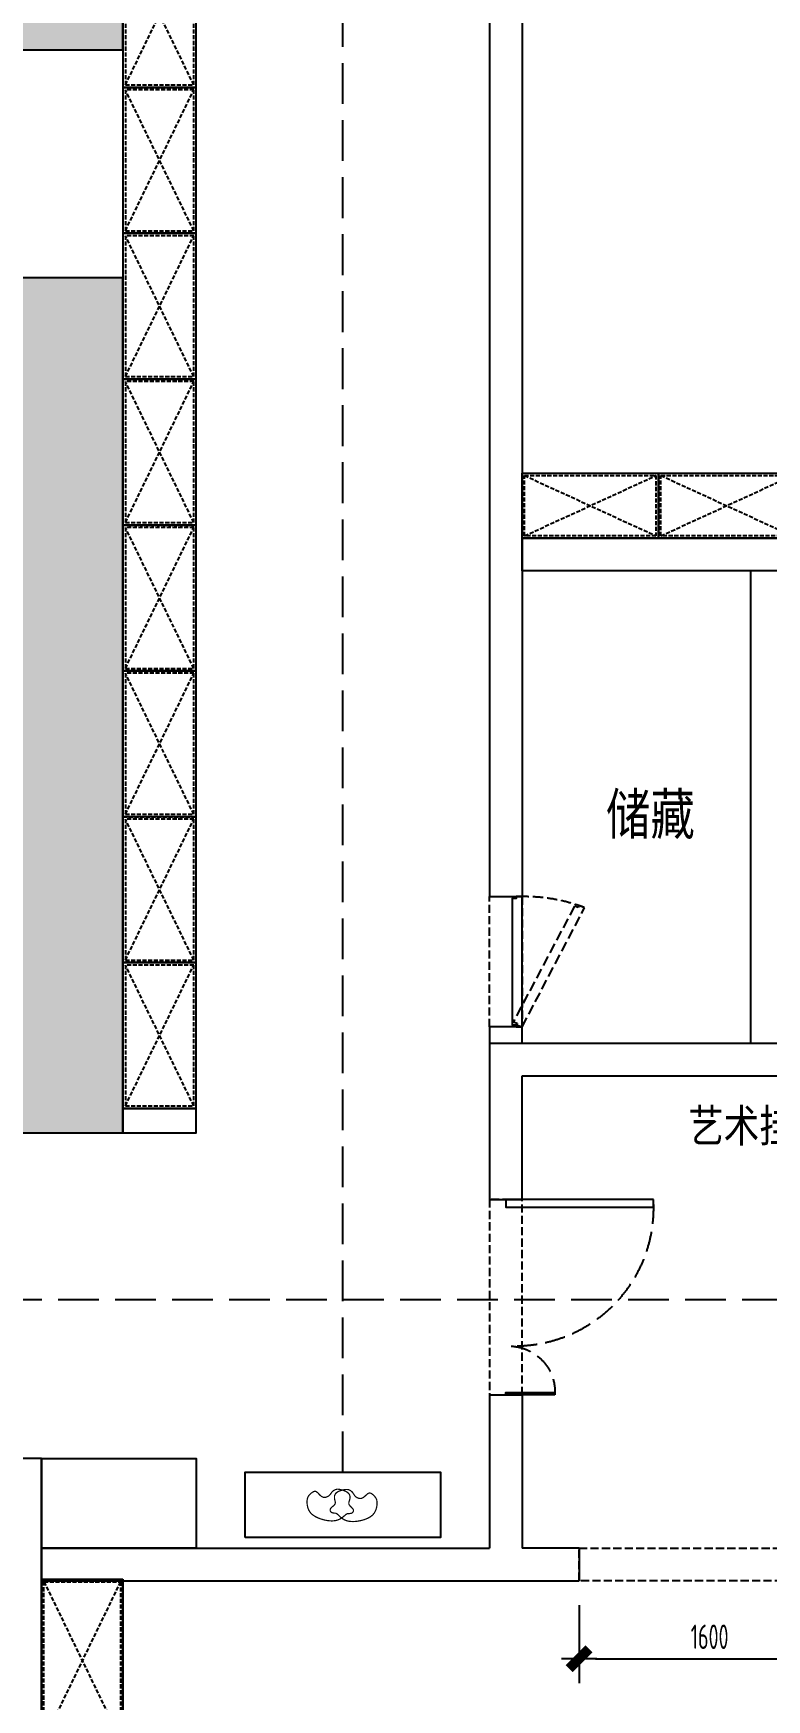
# Model space of a CAD drawing. Header units: millimetres. Extents: x 285006 to 3037698, y -2820855 to 192241.
# Drawn here: x 333606 to 338107, y 90100 to 100330 of the extents above; entities that cross this region are included whole.
import ezdxf
from ezdxf.enums import TextEntityAlignment as Align

# ---------------------------------------------------------------- set-up
doc = ezdxf.new("R2010")
doc.units = ezdxf.units.MM
doc.header["$PDMODE"] = 35
doc.header["$PDSIZE"] = -0.1
doc.linetypes.add('DASH', pattern=[0.35, 0.25, -0.1])
for name, color, linetype in [('0-修改', 6, 'Continuous'), ('A-DOOR', 60, 'Continuous'), ('AD-土建墙、含管井', 160, 'Continuous'), ('AD-新建墙', 160, 'Continuous'), ('FF-FURN', 51, 'Continuous'), ('FF-TEXT', 50, 'Continuous'), ('FF1-固定家具(落地、到顶)', 30, 'Continuous')]:
    doc.layers.add(name, color=color, linetype=linetype)
doc.layers.add('AD-土建柱填充', color=250, linetype='Continuous', lineweight=30)
doc.styles.add('CCD_DIM', font='archs.shx', dxfattribs={"width": 0.7})
doc.styles.add('T9-L46$0$CCDI-TOG-01', font='arial.ttf')
doc.dimstyles.new('DIM_100', dxfattribs={"dimscale": 100, "dimtxt": 1.5, "dimasz": 1, "dimexe": 1.5, "dimexo": 1.5, "dimgap": 0.6, "dimtad": 1, "dimdec": 0, "dimrnd": 5, "dimzin": 12, "dimdsep": 46, "dimtxsty": 'CCD_DIM', "dimblk": 'CCD_Dimension_Tick', "dimcen": 0.125, "dimclrd": 44, "dimclre": 44, "dimclrt": 50, "dimadec": 0, "dimazin": 0, "dimtfac": 1, "dimtdec": 0, "dimtix": 1, "dimtmove": 2, "dimatfit": 3, "dimldrblk": 'CCD_Leader_Dot', "dimfxl": 5, "dimtvp": 1, "dimtolj": 1, "dimtzin": 0, "dimarcsym": 0})

# ---------------------------------------------------------------- blocks, each defined once
blk = doc.blocks.new('FDBDFBDB')
at = {"layer": 'AD-土建柱填充'}
h = blk.add_hatch(color=256, dxfattribs=at)
h.dxf.hatch_style = 1
h.paths.add_polyline_path([(456624, 263231), (456624, 266231), (459324, 266231), (459324, 266831), (455924, 266831), (455924, 266581), (455924, 263231)])
h.paths.add_polyline_path([(455924, 261931), (455924, 256681), (459324, 256681), (459324, 256931), (459324, 257331), (456624, 257331), (456624, 261931)])
h.paths.add_polyline_path([(482274, 263331), (482274, 266831), (478774, 266831), (478774, 266231), (481474, 266231), (481474, 263331)])
h.paths.add_polyline_path([(481474, 261931), (481474, 257331), (478774, 257331), (478774, 256681), (482274, 256681), (482274, 261931)])
h.paths.add_polyline_path([(472674, 261931), (472074, 261931), (472074, 260131), (472074, 258431), (472074, 257331), (471774, 257331), (471774, 256681), (472374, 256681), (475374, 256681), (475374, 257331), (472674, 257331), (472674, 258431), (472674, 260131)])
h.paths.add_polyline_path([(472674, 263281), (472674, 266231), (475374, 266231), (475374, 266831), (472374, 266831), (471374, 266831), (471374, 266231), (472074, 266231), (472074, 263281)])
h.paths.add_polyline_path([(470474, 266831), (469174, 266831), (469174, 266231), (470474, 266231)])
h.paths.add_polyline_path([(466224, 266831), (464924, 266831), (464924, 266231), (466224, 266231)])
h.paths.add_polyline_path([(463324, 261931), (462724, 261931), (462724, 256681), (467174, 256681), (467174, 257331), (463324, 257331)])
h.paths.add_polyline_path([(463324, 263281), (463324, 266231), (464024, 266231), (464024, 266831), (462724, 266831), (462724, 263281)])
at = {"layer": 'AD-土建墙、含管井'}
for points in [[(482274, 263331), (482274, 266831), (478774, 266831), (478774, 266231), (481474, 266231), (481474, 263331)], [(481474, 261931), (481474, 257331), (478774, 257331), (478774, 256681), (482274, 256681), (482274, 261931)]]:
    blk.add_lwpolyline(points, close=True, dxfattribs=at)
blk = doc.blocks.new('fafdsfdf')
at = {"layer": 'A-DOOR'}
for points in [[(-906, 0), (0, 0), (0, -47), (-906, -47)], [(-302, -1200), (0, -1200), (0, -1184), (-302, -1184)]]:
    blk.add_lwpolyline(points, close=True, dxfattribs=at)
at = {"layer": 'A-DOOR', "color": 8, "linetype": 'DASH', "ltscale": 500}
for centre, radius, start, end in [((-57, -52), 849, 178.0856, 271.7171), ((-19, -1183), 283, 92.6624, 181.8906)]:
    blk.add_arc(centre, radius, start, end, dxfattribs=at)
blk = doc.blocks.new('做成ACAD TuKuai0384')
at = {"layer": 'FF-FURN', "color": 14, "linetype": 'Continuous', "const_width": 7}
for points in [[(-6.5, 21.8), (-9.1, 29), (-11.1, 36.6), (-12.4, 44.5), (-13.2, 52.7), (-13.4, 61.3), (-13, 70.1), (-12.1, 79.1), (-10.8, 88.4), (-8.9, 97.9), (-6.6, 107.5), (-3.9, 117), (-0.8, 126.3), (2.7, 135.4), (6.5, 144.1), (10.6, 152.2), (15, 159.6), (19.6, 166.3), (24.5, 172.3), (29.6, 177.6), (34.9, 182.2), (40.4, 186.2), (46.2, 189.6), (52.3, 192.5), (58.6, 194.9), (65.1, 196.8), (71.7, 198.3), (78.4, 199.4), (85.1, 200.1), (91.6, 200.4), (97.8, 200.4), (103.6, 200), (109, 199.2), (113.9, 198.2), (118.3, 196.8), (122.2, 195.2), (125.9, 193.3), (129.2, 191.1), (132.4, 188.6), (135.4, 185.9), (138.4, 183), (141.4, 179.8), (144.4, 176.5), (147.1, 173.1), (149.6, 169.5), (151.7, 166), (153.4, 162.5), (154.5, 159), (154.9, 155.7), (154.6, 152.5), (153.6, 149.5), (152, 146.6), (149.9, 143.8), (147.5, 141), (144.8, 138.2), (141.9, 135.4), (138.8, 132.6), (135.8, 129.7), (132.9, 126.7), (130, 123.6), (127.5, 120.5), (125.2, 117.1), (123.2, 113.7), (121.7, 110.1), (120.7, 106.4), (120.3, 102.5), (120.4, 98.5), (121, 94.5), (122.1, 90.5), (123.5, 86.6), (125.3, 82.9), (127.3, 79.4), (129.6, 76.2), (132.1, 73.4), (134.8, 70.8), (137.5, 68.5), (140.3, 66.3), (143.1, 64.3), (145.9, 62.3), (148.6, 60.3), (151.1, 58.2), (153.4, 56), (155.6, 53.7), (157.6, 51.3), (159.4, 48.8), (160.9, 46.2), (162.4, 43.7), (163.6, 41.1), (164.6, 38.5), (165.5, 36), (166.2, 33.5), (166.6, 30.9), (166.9, 28.2), (167, 25.3), (166.8, 22.3), (166.5, 18.9), (165.9, 15.3), (165.1, 11.3), (164, 7), (162.8, 2.6), (161.4, -2), (159.8, -6.6), (158, -11.1), (156.2, -15.6), (154.2, -19.8), (152.1, -23.7), (149.9, -27.3), (147.5, -30.6), (145.1, -33.5), (142.4, -36.1), (139.6, -38.3), (136.6, -40.1), (133.5, -41.6), (130.1, -42.6), (126.5, -43.2), (122.9, -43.5), (119.1, -43.5), (115.4, -43.2), (111.6, -42.7), (107.9, -42), (104.4, -41.1), (100.9, -40), (97.6, -38.9), (94.4, -38), (91.3, -37.2), (88.2, -36.8), (85.1, -36.8), (82, -37.4), (78.9, -38.7), (75.7, -40.7), (72.5, -43.4), (69.2, -46.5), (66, -49.8), (62.7, -53.1), (59.4, -56.2), (56.2, -58.9), (53, -61.1), (49.9, -62.6), (46.9, -63.3), (44, -63.4), (41.3, -62.9), (38.7, -61.9), (36.5, -60.5), (34.4, -58.7), (32.7, -56.5), (31.3, -54.2), (30.2, -51.6), (29.4, -49), (28.9, -46.2), (28.5, -43.6), (28.3, -41), (28.2, -38.5), (28.2, -36.3), (28.3, -34.4), (28.4, -32.7), (28.3, -31), (28, -29.3), (27.3, -27.5), (26.2, -25.4), (24.7, -22.9), (22.4, -20), (19.6, -16.6), (16.1, -12.5), (12.3, -8), (8.3, -3), (4.2, 2.6), (0.3, 8.6), (-3.4, 15)], [(-7.6, -12.8), (-10.6, -19.8), (-13, -27.3), (-14.9, -35.1), (-16.1, -43.3), (-16.9, -51.8), (-17.1, -60.6), (-16.8, -69.7), (-16, -79), (-14.7, -88.6), (-13, -98.3), (-10.8, -108), (-8.3, -117.5), (-5.4, -126.8), (-2.1, -135.6), (1.5, -144), (5.4, -151.7), (9.6, -158.7), (14.1, -164.9), (18.8, -170.5), (23.8, -175.5), (29.1, -179.8), (34.7, -183.6), (40.6, -186.8), (46.7, -189.6), (53.1, -191.9), (59.6, -193.8), (66.2, -195.3), (72.8, -196.4), (79.3, -197.2), (85.5, -197.5), (91.4, -197.4), (96.8, -197), (101.7, -196.3), (106.2, -195.2), (110.2, -193.8), (114, -192.1), (117.4, -190.1), (120.7, -187.9), (124, -185.4), (127.1, -182.6), (130.3, -179.7), (133.4, -176.5), (136.4, -173.3), (139.1, -169.9), (141.5, -166.5), (143.3, -163.1), (144.6, -159.7), (145.2, -156.4), (145.1, -153.2), (144.3, -150.2), (142.9, -147.2), (141, -144.2), (138.8, -141.3), (136.2, -138.3), (133.5, -135.4), (130.6, -132.4), (127.8, -129.3), (125, -126.1), (122.4, -122.9), (120, -119.5), (117.9, -116.1), (116.2, -112.6), (114.9, -108.9), (114.2, -105.1), (114, -101.2), (114.4, -97.2), (115.2, -93.3), (116.5, -89.3), (118.2, -85.5), (120.2, -81.9), (122.4, -78.6), (124.9, -75.5), (127.6, -72.8), (130.4, -70.4), (133.3, -68.3), (136.2, -66.3), (139.2, -64.5), (142, -62.7), (144.8, -60.8), (147.5, -58.9), (149.9, -56.9), (152.2, -54.7), (154.4, -52.4), (156.3, -50), (158.1, -47.5), (159.6, -45.1), (161, -42.6), (162.2, -40.1), (163.2, -37.6), (164, -35.1), (164.7, -32.6), (165.1, -29.9), (165.4, -27), (165.4, -24), (165.3, -20.6), (164.9, -17), (164.3, -12.9), (163.5, -8.6), (162.6, -4.1), (161.4, 0.6), (160.1, 5.3), (158.7, 9.9), (157.1, 14.4), (155.4, 18.8), (153.5, 22.8), (151.5, 26.5), (149.4, 29.9), (147.1, 33), (144.6, 35.8), (142, 38.2), (139.1, 40.2), (136, 41.8), (132.7, 43), (129.2, 43.9), (125.6, 44.4), (121.9, 44.6), (118.1, 44.6), (114.3, 44.3), (110.6, 43.8), (107, 43.1), (103.5, 42.2), (100.1, 41.4), (96.8, 40.6), (93.7, 40), (90.5, 39.8), (87.5, 40), (84.4, 40.8), (81.4, 42.3), (78.3, 44.5), (75.3, 47.4), (72.2, 50.6), (69.2, 54.1), (66.1, 57.6), (63.1, 61), (60, 63.9), (57, 66.3), (53.9, 67.9), (51, 68.8), (48.1, 69.1), (45.3, 68.8), (42.8, 68), (40.4, 66.7), (38.3, 65), (36.4, 63), (34.9, 60.7), (33.6, 58.2), (32.7, 55.6), (31.9, 52.9), (31.4, 50.3), (31, 47.7), (30.8, 45.3), (30.7, 43.1), (30.6, 41.1), (30.6, 39.4), (30.4, 37.7), (30, 36.1), (29.2, 34.3), (28, 32.3), (26.3, 29.9), (23.9, 27.2), (20.8, 23.9), (17.1, 20.1), (13, 15.8), (8.7, 11), (4.3, 5.7), (0, 0), (-4, -6.2)]]:
    blk.add_lwpolyline(points, close=True, dxfattribs=at)
blk = doc.blocks.new('CCD_Dimension_Tick')
at = {"color": 0, "linetype": 'ByBlock'}
for p, q in [((-1.09, 0), (0, 0)), ((0, 0), (1.09, 0))]:
    blk.add_line(p, q, dxfattribs=at)
at = {"color": 0, "linetype": 'Continuous', "const_width": 0.608}
blk.add_lwpolyline([(-0.61, -0.61), (0.61, 0.61)], dxfattribs=at)
blk = doc.blocks.new('*D145')
at = {"layer": 'AD-新建墙', "color": 44, "lineweight": -2, "transparency": 16777216}
for p, q in [((336956, 90680), (336956, 90201)), ((338557, 90680), (338557, 90201)), ((337056, 90351), (338457, 90351))]:
    blk.add_line(p, q, dxfattribs=at)
at = {"layer": 'Defpoints', "color": 0, "transparency": 16777216}
for p in [(336956, 90830), (338557, 90830), (338557, 90351)]:
    blk.add_point(p, dxfattribs=at)
at = {"layer": 'AD-新建墙', "color": 44, "lineweight": -2, "transparency": 16777216, "xscale": 100, "yscale": 100, "zscale": 100, "rotation": 180}
blk.add_blockref('CCD_Dimension_Tick', (336956, 90351), dxfattribs=at)
at = {"layer": 'AD-新建墙', "color": 44, "lineweight": -2, "transparency": 16777216, "xscale": 100, "yscale": 100, "zscale": 100}
blk.add_blockref('CCD_Dimension_Tick', (338557, 90351), dxfattribs=at)
at = {"layer": 'AD-新建墙', "color": 50, "transparency": 16777216, "insert": (337757, 90486), "char_height": 150, "attachment_point": 5, "style": 'CCD_DIM'}
blk.add_mtext('\\A1;1600', dxfattribs=at)
blk = doc.blocks.new('CCD_Leader_Dot')
at = {"color": 0, "linetype": 'ByBlock'}
blk.add_line((-5, 0), (-10, 0), dxfattribs=at)
at = {"color": 0, "linetype": 'ByBlock', "const_width": 5}
blk.add_lwpolyline([(-2.5, 0, 1), (2.5, 0, 1)], format="xyb", close=True, dxfattribs=at)
blk = doc.blocks.new('*U112')
at = {"layer": 'FF1-固定家具(落地、到顶)', "color": 55, "linetype": 'DASH', "ltscale": 100}
for p, q in [((15, 435), (880, 15)), ((15, 15), (880, 435)), ((895, 0), (895, 450))]:
    blk.add_line(p, q, dxfattribs=at)
at = {"layer": 'FF1-固定家具(落地、到顶)'}
blk.add_lwpolyline([(0, 450), (895, 450), (895, 0), (0, 0)], close=True, dxfattribs=at)
at = {"layer": 'FF1-固定家具(落地、到顶)', "color": 55, "linetype": 'DASH', "ltscale": 100}
blk.add_lwpolyline([(15, 435), (880, 435), (880, 15), (15, 15)], close=True, dxfattribs=at)
blk = doc.blocks.new('*U116')
at = {"layer": 'FF1-固定家具(落地、到顶)', "color": 55, "linetype": 'DASH', "ltscale": 100}
for p, q in [((15.39648, 484.60352), (984.60352, 15.39648)), ((15.39648, 15.39648), (984.60352, 484.60352)), ((1000, 0), (1000, 500))]:
    blk.add_line(p, q, dxfattribs=at)
at = {"layer": 'FF1-固定家具(落地、到顶)'}
blk.add_lwpolyline([(0, 500), (1000, 500), (1000, 0), (0, 0)], close=True, dxfattribs=at)
at = {"layer": 'FF1-固定家具(落地、到顶)', "color": 55, "linetype": 'DASH', "ltscale": 100}
blk.add_lwpolyline([(15.39648, 484.60352), (984.60352, 484.60352), (984.60352, 15.39648), (15.39648, 15.39648)], close=True, dxfattribs=at)
blk = doc.blocks.new('*U117')
at = {"layer": 'FF1-固定家具(落地、到顶)', "color": 55, "linetype": 'DASH', "ltscale": 100}
for p, q in [((15, 385), (822, 15)), ((15, 15), (822, 385)), ((837, 0), (837, 400))]:
    blk.add_line(p, q, dxfattribs=at)
at = {"layer": 'FF1-固定家具(落地、到顶)'}
blk.add_lwpolyline([(0, 400), (837, 400), (837, 0), (0, 0)], close=True, dxfattribs=at)
at = {"layer": 'FF1-固定家具(落地、到顶)', "color": 55, "linetype": 'DASH', "ltscale": 100}
blk.add_lwpolyline([(15, 385), (822, 385), (822, 15), (15, 15)], close=True, dxfattribs=at)
blk = doc.blocks.new('BDXCBVXCBVXB')
at = {"layer": 'A-DOOR', "color": 8, "linetype": 'DASH', "ltscale": 250}
blk.add_lwpolyline([(155951, 90857), (155964, 90891), (155232, 91275), (155219, 91240), (155230, 91236), (155222, 91213), (155932, 90838), (155940, 90861), (155951, 90857)], dxfattribs=at)
at = {"layer": 'A-DOOR'}
blk.add_lwpolyline([(155964, 90854), (155964, 90891), (155164, 90891), (155164, 90854), (155176, 90854), (155176, 90830), (155952, 90830), (155952, 90854), (155964, 90854)], dxfattribs=at)
at = {"layer": 'A-DOOR', "color": 8, "linetype": 'DASH', "ltscale": 250}
blk.add_arc((156182, 90909), 1018, 158.9708, 181.0292, dxfattribs=at)

msp = doc.modelspace()

# ---------------------------------------------------------------- linework, layer by layer
at = {"layer": 'AD-新建墙'}
for p, q in [((336605.8, 100923.6), (336605.8, 95030.1)), ((338007.3, 97030), (338007.3, 94130.1)), ((336405.8, 95030.1), (336605.8, 95030.1)), ((336405.8, 94130.1), (343305.8, 94130.1)), ((336405.8, 94130.1), (336405.8, 93930.1)), ((336605.8, 93930.1), (343305.8, 93930.1)), ((336405.8, 91970.6), (336405.8, 91030.1)), ((336405.8, 91970.6), (336605.8, 91970.6)), ((336605.8, 91970.6), (336605.8, 91030.1)), ((333655.8, 91580.1), (333355.8, 91580.1)), ((333655.8, 91580.1), (333655.8, 81576.3)), ((333655.8, 91030.1), (336405.8, 91030.1)), ((333655.8, 90830.1), (333655.8, 91030.1)), ((336955.8, 91030.1), (336605.8, 91030.1)), ((336955.8, 91030.1), (336955.8, 90830.1)), ((333655.8, 90830.1), (336605.8, 90830.1)), ((336605.8, 90830.1), (336955.8, 90830.1))]:
    msp.add_line(p, q, dxfattribs=at)
for points in [[(336405.8, 100923.6), (336405.8, 95030.1)], [(336405.8, 93930.1), (336405.8, 93170.6), (336605.8, 93170.6), (336605.8, 93930.1)], [(334605.8, 93730.1), (334155.8, 93730.1), (334155.8, 93580.1), (334605.8, 93580.1), (334605.8, 93730.1)]]:
    msp.add_lwpolyline(points, dxfattribs=at)
for points in [[(336605.8, 97230), (342505.8, 97230), (342505.8, 97030), (336605.8, 97030)], [(336605.8, 94230.1), (336405.8, 94230.1), (336405.8, 94130.1), (336605.8, 94130.1)], [(333655.8, 91580.1), (334605.8, 91580.1), (334605.8, 91030.1), (333655.8, 91030.1)]]:
    msp.add_lwpolyline(points, close=True, dxfattribs=at)
at = {"layer": 'FF-FURN', "color": 8, "linetype": 'DASH', "ltscale": 1000}
for p, q in [((335505.8, 91496.3), (335505.8, 105526.2)), ((338907.3, 92555.1), (304105.8, 92555.1))]:
    msp.add_line(p, q, dxfattribs=at)
at = {"layer": 'FF-FURN', "color": 8, "linetype": 'DASH', "ltscale": 200}
for points in [[(336605.8, 94230.1), (336405.8, 94230.1), (336405.8, 95030.1), (336605.8, 95030.1)], [(336405.8, 91970.6), (336605.8, 91970.6), (336605.8, 93170.6), (336405.8, 93170.6)], [(336955.8, 91030.1), (338557.3, 91030.1), (338557.3, 90830.1), (336955.8, 90830.1)]]:
    msp.add_lwpolyline(points, close=True, dxfattribs=at)
at = {"layer": 'FF-FURN'}
msp.add_lwpolyline([(334905.8, 91096.3), (334905.8, 91496.3), (336105.8, 91496.3), (336105.8, 91096.3)], close=True, dxfattribs=at)
at = {"layer": 'FF1-固定家具(落地、到顶)'}
msp.add_lwpolyline([(334155.8, 90835.7), (333655.8, 90835.7), (333655.8, 81580.1), (334155.8, 81580.1)], close=True, dxfattribs=at)

# ---------------------------------------------------------------- block references
at = {"xscale": -1, "rotation": 270}
for p in [(334155.8, 99998.2), (334155.8, 99102.8), (334155.8, 98207.3), (334155.8, 97311.9), (334155.8, 96416.4), (334155.8, 95521), (334155.8, 94625.5), (334155.8, 93730.1)]:
    msp.add_blockref('*U112', p, dxfattribs=at)
for p in [(336605.8, 97230), (337443.3, 97230)]:
    msp.add_blockref('*U117', p)
at = {"rotation": 270}
for name, p in [('BDXCBVXCBVXB', (245714.7, 250193.9)), ('*U116', (333655.8, 90839.4))]:
    msp.add_blockref(name, p, dxfattribs=at)
at = {"xscale": -1}
msp.add_blockref('fafdsfdf', (336505.8, 93170.6), dxfattribs=at)
at = {"layer": '0-修改'}
msp.add_blockref('FDBDFBDB', (-148118.1, -163101.3), dxfattribs=at)
at = {"layer": 'FF-FURN', "xscale": 1.08, "yscale": 1.08, "zscale": 1.08, "rotation": 90}
msp.add_blockref('做成ACAD TuKuai0384', (335502.4, 91211.8), dxfattribs=at)

# ---------------------------------------------------------------- texts
at = {"layer": 'FF-TEXT', "color": 2, "style": 'T9-L46$0$CCDI-TOG-01', "width": 0.8}
msp.add_text('储藏', height=250, dxfattribs=at).set_placement((337393.8, 95411.5), align=Align.CENTER)
at = {"layer": 'FF-TEXT', "style": 'T9-L46$0$CCDI-TOG-01', "width": 0.8}
msp.add_text('艺术挂画', height=200, dxfattribs=at).set_placement((337625.3, 93522.9))

# ---------------------------------------------------------------- dimensions: what is measured, and where the dimension line sits
at = {"layer": 'AD-新建墙'}
dim = msp.add_linear_dim(base=(338557.2603, 90350.9828), p1=(336955.7577, 90830.0918), p2=(338557.2603, 90830.0918), dimstyle='DIM_100', override={"dimfxlon": 1}, dxfattribs=at)
dim.commit()
dim.dimension.update_dxf_attribs({"geometry": '*D145', "text_midpoint": (337756.509, 90485.9828)})

doc.saveas('drawing.dxf')
